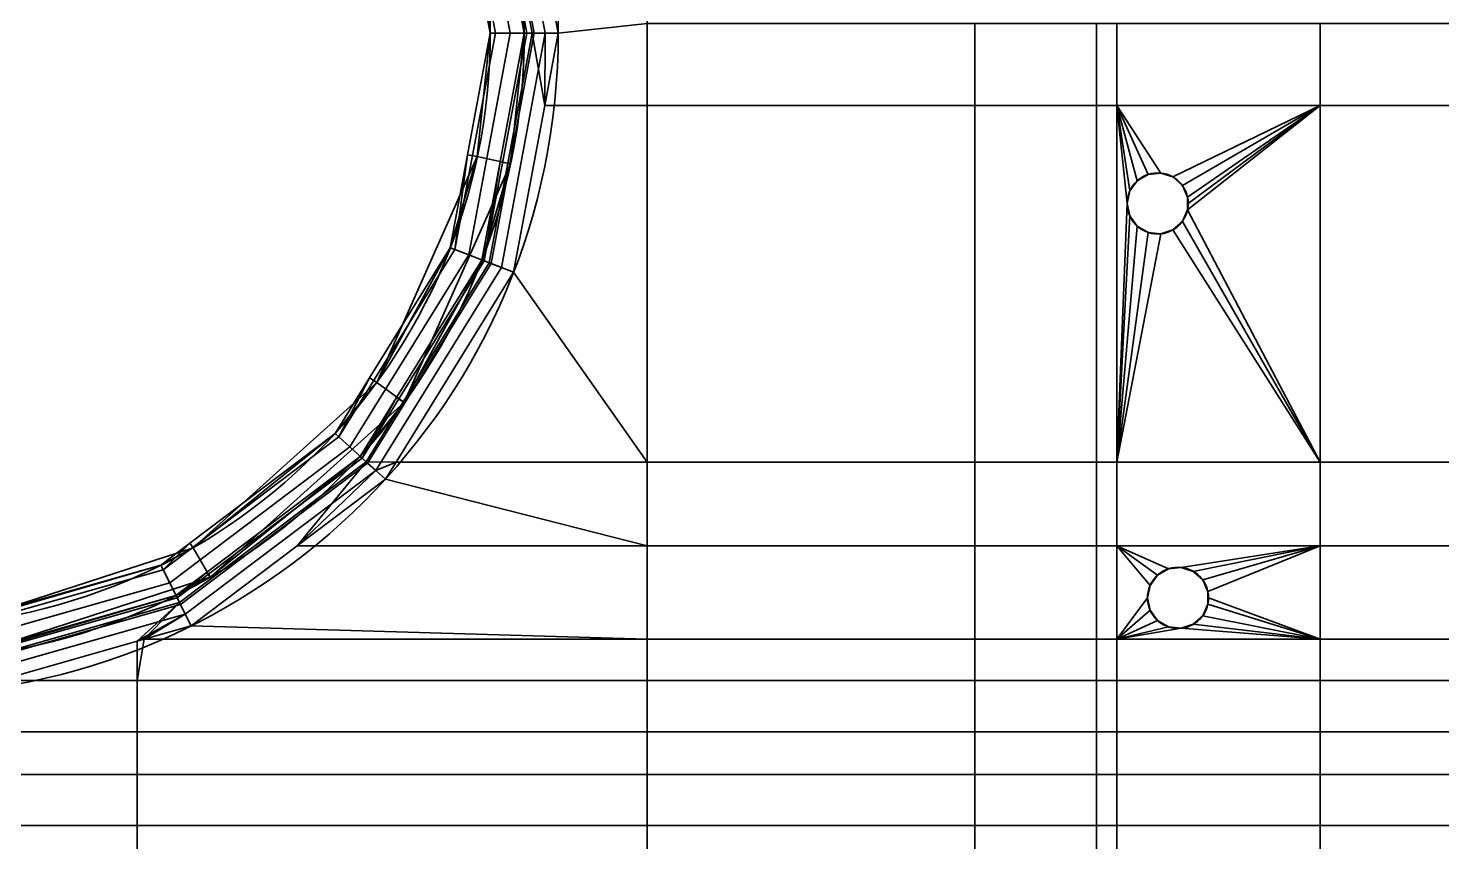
# Model space of a CAD drawing. Header units: millimetres. Extents: x 0 to 430, y 0 to 190.
# Drawn here: x 87.8 to 171, y 47.4 to 95.3 of the extents above; entities that cross this region are included whole.
import ezdxf

# ---------------------------------------------------------------- set-up
doc = ezdxf.new("R2010")
doc.units = ezdxf.units.MM
doc.layers.add('1', color=7, linetype='Continuous', true_color=0xffffff)

# ---------------------------------------------------------------- blocks, each defined once
blk = doc.blocks.new('UG_SURFACE_001')
at = {"layer": '1', "color": 252, "linetype": 'Continuous', "lineweight": 35}
for points in [[(114.939049, 108.535461, 1.804482), (117.469266, 94.999999, 1.804482), (116.171576, 94.999999, 2.671573), (113.728985, 108.066678, 2.671573)], [(114.643432, 108.420938, 4.734633), (117.152244, 94.999999, 4.734633), (117.585786, 94.999999, 4.085787), (115.047701, 108.577549, 4.085787)], [(115.583234, 102.579035, 5.5), (116.999999, 94.999999, 5.5), (117.152244, 94.999999, 4.734633), (114.643432, 108.420938, 4.734633)], [(117.418267, 103.461534, 1.5), (119.000003, 94.999999, 1.5), (117.469266, 94.999999, 1.804482), (114.939049, 108.535461, 1.804482)], [(115.047701, 108.577549, 4.085787), (117.585786, 94.999999, 4.085787), (118.234634, 94.999999, 3.652241), (115.652733, 108.811945, 3.652241)], [(115.652733, 108.811945, 3.652241), (118.234634, 94.999999, 3.652241), (119.000003, 94.999999, 3.5), (117.418267, 103.461534, 3.5)], [(113.728985, 108.066678, 2.671573), (116.171576, 94.999999, 2.671573), (115.304485, 94.999999, 3.969266), (112.920448, 107.753448, 3.969266)], [(112.920448, 107.753448, 3.969266), (115.304485, 94.999999, 3.969266), (115.000002, 94.999999, 5.5), (113.659814, 102.169357, 5.5)], [(119.000003, 94.999999, 3.5), (124.23677, 95.571034, 3.5), (124.23677, 103.461534, 3.5), (117.418267, 103.461534, 3.5)], [(117.418267, 103.461534, 1.5), (124.23677, 103.461534, 1.5), (124.23677, 95.571034, 1.5), (119.000003, 94.999999, 1.5)], [(114.235163, 102.276906, 11.5), (115.000002, 94.999999, 11.5), (116.999999, 94.999999, 11.5), (116.191462, 102.692731, 11.5)], [(116.999999, 94.999999, 5.5), (115.583234, 102.579035, 5.5), (116.191462, 102.692731, 11.5)], [(116.191462, 102.692731, 11.5), (116.999999, 94.999999, 11.5), (116.999999, 94.999999, 5.5)], [(114.235163, 102.276906, 11.5), (113.659814, 102.169357, 5.5), (115.000002, 94.999999, 5.5)], [(115.000002, 94.999999, 5.5), (115.000002, 94.999999, 11.5), (114.235163, 102.276906, 11.5)], [(116.171576, 94.999999, 2.671573), (113.728985, 81.93332, 2.671573), (112.920448, 82.246549, 3.969266), (115.304485, 94.999999, 3.969266)], [(113.659814, 87.83064, 5.5), (115.000002, 94.999999, 5.5), (115.304485, 94.999999, 3.969266), (112.920448, 82.246549, 3.969266)], [(115.000002, 94.999999, 5.5), (113.659814, 87.83064, 5.5), (114.235163, 87.723091, 11.5)], [(117.469266, 94.999999, 1.804482), (114.939049, 81.464536, 1.804482), (113.728985, 81.93332, 2.671573), (116.171576, 94.999999, 2.671573)], [(116.191462, 87.307267, 11.5), (116.999999, 94.999999, 11.5), (115.000002, 94.999999, 11.5), (114.235163, 87.723091, 11.5)], [(114.235163, 87.723091, 11.5), (115.000002, 94.999999, 11.5), (115.000002, 94.999999, 5.5)], [(114.643432, 81.579059, 4.734633), (117.152244, 94.999999, 4.734633), (116.999999, 94.999999, 5.5), (115.583234, 87.420963, 5.5)], [(117.152244, 94.999999, 4.734633), (114.643432, 81.579059, 4.734633), (115.047701, 81.422448, 4.085787), (117.585786, 94.999999, 4.085787)], [(118.204191, 90.742782, 1.5), (116.366416, 80.911577, 1.5), (114.939049, 81.464536, 1.804482), (117.469266, 94.999999, 1.804482)], [(117.585786, 94.999999, 4.085787), (115.047701, 81.422448, 4.085787), (115.652733, 81.18806, 3.652241), (118.234634, 94.999999, 3.652241)], [(116.191462, 87.307267, 11.5), (115.583234, 87.420963, 5.5), (116.999999, 94.999999, 5.5)], [(118.234634, 94.999999, 3.652241), (115.652733, 81.18806, 3.652241), (116.366416, 80.911577, 3.5), (118.204191, 90.742782, 3.5)], [(116.999999, 94.999999, 5.5), (116.999999, 94.999999, 11.5), (116.191462, 87.307267, 11.5)], [(117.469266, 94.999999, 1.804482), (119.000003, 94.999999, 1.5), (118.204191, 90.742782, 1.5)], [(119.000003, 94.999999, 3.5), (118.204191, 90.742782, 3.5), (124.23677, 90.742782, 3.5), (124.23677, 95.571034, 3.5)], [(119.000003, 94.999999, 1.5), (124.23677, 95.571034, 1.5), (124.23677, 90.742782, 1.5), (118.204191, 90.742782, 1.5)], [(118.204191, 90.742782, 3.5), (119.000003, 94.999999, 3.5), (118.234634, 94.999999, 3.652241)], [(143.535659, 95.571034, 3.5), (124.23677, 95.571034, 3.5), (124.23677, 90.742782, 3.5), (143.535659, 90.742782, 3.5)], [(143.535659, 90.742782, 1.5), (124.23677, 90.742782, 1.5), (124.23677, 95.571034, 1.5), (143.535659, 95.571034, 1.5)], [(150.690123, 95.571034, 3.5), (143.535659, 95.571034, 3.5), (143.535659, 90.742782, 3.5), (150.690123, 90.742782, 3.5)], [(150.690123, 90.742782, 1.5), (143.535659, 90.742782, 1.5), (143.535659, 95.571034, 1.5), (150.690123, 95.571034, 1.5)], [(151.889846, 95.571034, 3.5), (150.690123, 95.571034, 3.5), (150.690123, 90.742782, 3.5), (151.889846, 90.742782, 3.5)], [(151.889846, 90.742782, 1.5), (150.690123, 90.742782, 1.5), (150.690123, 95.571034, 1.5), (151.889846, 95.571034, 1.5)], [(163.865298, 95.571034, 3.5), (151.889846, 95.571034, 3.5), (151.889846, 90.742782, 3.5), (163.865298, 90.742782, 3.5)], [(163.865298, 90.742782, 1.5), (151.889846, 90.742782, 1.5), (151.889846, 95.571034, 1.5), (163.865298, 95.571034, 1.5)], [(173.519492, 95.571034, 3.5), (163.865298, 95.571034, 3.5), (163.865298, 90.742782, 3.5), (173.519492, 90.742782, 3.5)], [(173.519492, 90.742782, 1.5), (163.865298, 90.742782, 1.5), (163.865298, 95.571034, 1.5), (173.519492, 95.571034, 1.5)], [(124.23677, 69.739752, 3.5), (124.23677, 90.742782, 3.5), (118.204191, 90.742782, 3.5), (116.366416, 80.911577, 3.5)], [(116.366416, 80.911577, 1.5), (118.204191, 90.742782, 1.5), (124.23677, 90.742782, 1.5), (124.23677, 69.739752, 1.5)], [(143.535659, 90.742782, 3.5), (124.23677, 90.742782, 3.5), (124.23677, 69.739752, 3.5), (143.535659, 69.739752, 3.5)], [(143.535659, 69.739752, 1.5), (124.23677, 69.739752, 1.5), (124.23677, 90.742782, 1.5), (143.535659, 90.742782, 1.5)], [(150.690123, 90.742782, 3.5), (143.535659, 90.742782, 3.5), (143.535659, 69.739752, 3.5), (150.690123, 69.739752, 3.5)], [(150.690123, 69.739752, 1.5), (143.535659, 69.739752, 1.5), (143.535659, 90.742782, 1.5), (150.690123, 90.742782, 1.5)], [(151.889846, 90.742782, 3.5), (150.690123, 90.742782, 3.5), (150.690123, 69.739752, 3.5), (151.889846, 69.739752, 3.5)], [(151.889846, 69.739752, 1.5), (150.690123, 69.739752, 1.5), (150.690123, 90.742782, 1.5), (151.889846, 90.742782, 1.5)], [(151.889846, 90.742782, 3.5), (152.64532, 85.700877, 3.5), (153.085276, 86.306408, 3.5)], [(151.889846, 90.742782, 3.5), (152.489707, 84.968746, 3.5), (152.64532, 85.700877, 3.5)], [(151.889846, 90.742782, 3.5), (153.733477, 86.680651, 3.5), (154.477865, 86.758889, 3.5)], [(152.489707, 84.968746, 3.5), (151.889846, 90.742782, 3.5), (151.889846, 69.739752, 3.5)], [(154.477865, 86.758889, 3.5), (155.189708, 86.527593, 3.5), (163.865298, 90.742782, 3.5), (151.889846, 90.742782, 3.5)], [(153.085276, 86.306408, 3.5), (153.733477, 86.680651, 3.5), (151.889846, 90.742782, 3.5)], [(151.889846, 69.739752, 1.5), (151.889846, 90.742782, 1.5), (152.489707, 84.968746, 1.5)], [(151.889846, 90.742782, 1.5), (163.865298, 90.742782, 1.5), (155.189708, 86.527593, 1.5), (154.477865, 86.758889, 1.5)], [(151.889846, 90.742782, 1.5), (153.733477, 86.680651, 1.5), (153.085276, 86.306408, 1.5)], [(153.085276, 86.306408, 1.5), (152.64532, 85.700877, 1.5), (151.889846, 90.742782, 1.5)], [(154.477865, 86.758889, 1.5), (153.733477, 86.680651, 1.5), (151.889846, 90.742782, 1.5)], [(152.64532, 85.700877, 1.5), (152.489707, 84.968746, 1.5), (151.889846, 90.742782, 1.5)], [(163.865298, 90.742782, 3.5), (155.189708, 86.527593, 3.5), (155.745938, 86.026765, 3.5)], [(155.745938, 86.026765, 1.5), (155.189708, 86.527593, 1.5), (163.865298, 90.742782, 1.5)], [(163.865298, 69.739752, 3.5), (163.865298, 90.742782, 3.5), (156.050369, 84.59451, 3.5), (155.745938, 83.910733, 3.5)], [(155.745938, 86.026765, 3.5), (156.050369, 85.342988, 3.5), (163.865298, 90.742782, 3.5)], [(156.050369, 85.342988, 1.5), (155.745938, 86.026765, 1.5), (163.865298, 90.742782, 1.5)], [(163.865298, 90.742782, 3.5), (156.050369, 85.342988, 3.5), (156.050369, 84.59451, 3.5)], [(163.865298, 90.742782, 1.5), (163.865298, 69.739752, 1.5), (156.050369, 84.59451, 1.5), (156.089708, 84.968746, 1.5)], [(156.089708, 84.968746, 1.5), (156.050369, 85.342988, 1.5), (163.865298, 90.742782, 1.5)], [(173.519492, 90.742782, 3.5), (163.865298, 90.742782, 3.5), (163.865298, 69.739752, 3.5), (173.519492, 69.739752, 3.5)], [(173.519492, 69.739752, 1.5), (163.865298, 69.739752, 1.5), (163.865298, 90.742782, 1.5), (173.519492, 90.742782, 1.5)], [(114.235163, 87.723091, 11.5), (108.315594, 74.427515, 11.5), (109.93363, 73.251948, 11.5), (116.191462, 87.307267, 11.5)], [(108.315594, 74.427515, 11.5), (114.235163, 87.723091, 11.5), (112.636529, 82.356542, 5.5)], [(114.235163, 87.723091, 11.5), (113.659814, 87.83064, 5.5), (112.636529, 82.356542, 5.5)], [(112.920448, 82.246549, 3.969266), (112.636529, 82.356542, 5.5), (113.659814, 87.83064, 5.5)], [(114.501469, 81.63406, 5.5), (115.583234, 87.420963, 5.5), (116.191462, 87.307267, 11.5)], [(115.583234, 87.420963, 5.5), (114.501469, 81.63406, 5.5), (114.643432, 81.579059, 4.734633)], [(114.501469, 81.63406, 5.5), (116.191462, 87.307267, 11.5), (109.93363, 73.251948, 11.5)], [(153.733477, 86.680651, 1.5), (153.733477, 86.680651, 3.5), (153.085276, 86.306408, 3.5), (153.085276, 86.306408, 1.5)], [(154.477865, 86.758889, 1.5), (154.477865, 86.758889, 3.5), (153.733477, 86.680651, 3.5), (153.733477, 86.680651, 1.5)], [(155.189708, 86.527593, 1.5), (155.189708, 86.527593, 3.5), (154.477865, 86.758889, 3.5), (154.477865, 86.758889, 1.5)], [(153.085276, 86.306408, 1.5), (153.085276, 86.306408, 3.5), (152.64532, 85.700877, 3.5), (152.64532, 85.700877, 1.5)], [(155.745938, 86.026765, 1.5), (155.745938, 86.026765, 3.5), (155.189708, 86.527593, 3.5), (155.189708, 86.527593, 1.5)], [(156.050369, 85.342988, 1.5), (156.050369, 85.342988, 3.5), (155.745938, 86.026765, 3.5), (155.745938, 86.026765, 1.5)], [(151.889846, 69.739752, 3.5), (152.64532, 84.236622, 3.5), (152.489707, 84.968746, 3.5)], [(152.489707, 84.968746, 1.5), (152.64532, 84.236622, 1.5), (151.889846, 69.739752, 1.5)], [(152.64532, 85.700877, 1.5), (152.64532, 85.700877, 3.5), (152.489707, 84.968746, 3.5), (152.489707, 84.968746, 1.5)], [(152.489707, 84.968746, 1.5), (152.489707, 84.968746, 3.5), (152.64532, 84.236622, 3.5), (152.64532, 84.236622, 1.5)], [(156.050369, 85.342988, 3.5), (156.050369, 85.342988, 1.5), (156.089708, 84.968746, 1.5)], [(156.089708, 84.968746, 1.5), (156.050369, 84.59451, 3.5), (156.050369, 85.342988, 3.5)], [(156.089708, 84.968746, 1.5), (156.050369, 84.59451, 1.5), (156.050369, 84.59451, 3.5)], [(151.889846, 69.739752, 3.5), (153.085276, 83.631091, 3.5), (152.64532, 84.236622, 3.5)], [(152.64532, 84.236622, 1.5), (153.085276, 83.631091, 1.5), (151.889846, 69.739752, 1.5)], [(152.64532, 84.236622, 1.5), (152.64532, 84.236622, 3.5), (153.085276, 83.631091, 3.5), (153.085276, 83.631091, 1.5)], [(163.865298, 69.739752, 1.5), (155.745938, 83.910733, 1.5), (156.050369, 84.59451, 1.5)], [(155.745938, 83.910733, 1.5), (155.745938, 83.910733, 3.5), (156.050369, 84.59451, 3.5), (156.050369, 84.59451, 1.5)], [(151.889846, 69.739752, 3.5), (153.733477, 83.256848, 3.5), (153.085276, 83.631091, 3.5)], [(153.085276, 83.631091, 1.5), (153.733477, 83.256848, 1.5), (151.889846, 69.739752, 1.5)], [(151.889846, 69.739752, 3.5), (163.865298, 69.739752, 3.5), (155.189708, 83.409905, 3.5), (154.477865, 83.17861, 3.5)], [(154.477865, 83.17861, 1.5), (155.189708, 83.409905, 1.5), (163.865298, 69.739752, 1.5), (151.889846, 69.739752, 1.5)], [(154.477865, 83.17861, 3.5), (153.733477, 83.256848, 3.5), (151.889846, 69.739752, 3.5)], [(151.889846, 69.739752, 1.5), (153.733477, 83.256848, 1.5), (154.477865, 83.17861, 1.5)], [(153.085276, 83.631091, 1.5), (153.085276, 83.631091, 3.5), (153.733477, 83.256848, 3.5), (153.733477, 83.256848, 1.5)], [(153.733477, 83.256848, 1.5), (153.733477, 83.256848, 3.5), (154.477865, 83.17861, 3.5), (154.477865, 83.17861, 1.5)], [(154.477865, 83.17861, 1.5), (154.477865, 83.17861, 3.5), (155.189708, 83.409905, 3.5), (155.189708, 83.409905, 1.5)], [(155.745938, 83.910733, 3.5), (155.189708, 83.409905, 3.5), (163.865298, 69.739752, 3.5)], [(163.865298, 69.739752, 1.5), (155.189708, 83.409905, 1.5), (155.745938, 83.910733, 1.5)], [(155.189708, 83.409905, 1.5), (155.189708, 83.409905, 3.5), (155.745938, 83.910733, 3.5), (155.745938, 83.910733, 1.5)], [(107.890181, 74.690923, 5.5), (112.636529, 82.356542, 5.5), (112.920448, 82.246549, 3.969266), (106.09033, 71.215525, 3.969266)], [(113.728985, 81.93332, 2.671573), (106.731117, 70.63137, 2.671573), (106.09033, 71.215525, 3.969266), (112.920448, 82.246549, 3.969266)], [(114.939049, 81.464536, 1.804482), (107.690118, 69.757119, 1.804482), (106.731117, 70.63137, 2.671573), (113.728985, 81.93332, 2.671573)], [(107.455835, 69.970697, 4.734633), (114.643432, 81.579059, 4.734633), (114.501469, 81.63406, 5.5), (109.483905, 73.530406, 5.5)], [(114.643432, 81.579059, 4.734633), (107.455835, 69.970697, 4.734633), (107.776232, 69.67862, 4.085787), (115.047701, 81.422448, 4.085787)], [(112.636529, 82.356542, 5.5), (107.890181, 74.690923, 5.5), (108.315594, 74.427515, 11.5)], [(109.93363, 73.251948, 11.5), (109.483905, 73.530406, 5.5), (114.501469, 81.63406, 5.5)], [(107.690118, 69.757119, 1.804482), (114.939049, 81.464536, 1.804482), (116.366416, 80.911577, 1.5), (109.449118, 69.739752, 1.5)], [(115.047701, 81.422448, 4.085787), (107.776232, 69.67862, 4.085787), (108.255737, 69.241494, 3.652241), (115.652733, 81.18806, 3.652241)], [(109.449118, 69.739752, 3.5), (116.366416, 80.911577, 3.5), (115.652733, 81.18806, 3.652241), (108.255737, 69.241494, 3.652241)], [(116.366416, 80.911577, 3.5), (109.449118, 69.739752, 3.5), (124.23677, 69.739752, 3.5)], [(124.23677, 69.739752, 1.5), (109.449118, 69.739752, 1.5), (116.366416, 80.911577, 1.5)], [(108.315594, 74.427515, 11.5), (97.499996, 64.689107, 11.5), (98.499998, 62.957063, 11.5), (109.93363, 73.251948, 11.5)], [(97.499996, 64.689107, 11.5), (108.315594, 74.427515, 11.5), (105.865315, 71.420655, 5.5)], [(108.315594, 74.427515, 11.5), (107.890181, 74.690923, 5.5), (105.865315, 71.420655, 5.5)], [(106.09033, 71.215525, 3.969266), (105.865315, 71.420655, 5.5), (107.890181, 74.690923, 5.5)], [(107.343331, 70.073262, 5.5), (109.93363, 73.251948, 11.5), (98.499998, 62.957063, 11.5)], [(107.343331, 70.073262, 5.5), (109.483905, 73.530406, 5.5), (109.93363, 73.251948, 11.5)], [(109.483905, 73.530406, 5.5), (107.343331, 70.073262, 5.5), (107.455835, 69.970697, 4.734633)], [(97.300731, 64.952984, 5.5), (105.865315, 71.420655, 5.5), (106.09033, 71.215525, 3.969266), (95.736563, 63.396722, 3.969266)], [(106.731117, 70.63137, 2.671573), (96.123055, 62.620535, 2.671573), (95.736563, 63.396722, 3.969266), (106.09033, 71.215525, 3.969266)], [(105.865315, 71.420655, 5.5), (97.300731, 64.952984, 5.5), (97.499996, 64.689107, 11.5)], [(107.690118, 69.757119, 1.804482), (96.701488, 61.458889, 1.804482), (96.123055, 62.620535, 2.671573), (106.731117, 70.63137, 2.671573)], [(96.56018, 61.742678, 4.734633), (107.455835, 69.970697, 4.734633), (107.343331, 70.073262, 5.5), (98.289348, 63.236013, 5.5)], [(107.455835, 69.970697, 4.734633), (96.56018, 61.742678, 4.734633), (96.753426, 61.354585, 4.085787), (107.776232, 69.67862, 4.085787)], [(98.499998, 62.957063, 11.5), (98.289348, 63.236013, 5.5), (107.343331, 70.073262, 5.5)], [(103.625335, 64.802021, 1.5), (97.383797, 60.088631, 1.5), (96.701488, 61.458889, 1.804482), (107.690118, 69.757119, 1.804482)], [(107.776232, 69.67862, 4.085787), (96.753426, 61.354585, 4.085787), (97.042643, 60.77376, 3.652241), (108.255737, 69.241494, 3.652241)], [(108.255737, 69.241494, 3.652241), (97.042643, 60.77376, 3.652241), (97.383797, 60.088631, 3.5), (103.625335, 64.802021, 3.5)], [(107.690118, 69.757119, 1.804482), (108.821347, 68.725869, 1.5), (103.625335, 64.802021, 1.5)], [(103.625335, 64.802021, 3.5), (108.821347, 68.725869, 3.5), (108.255737, 69.241494, 3.652241)], [(109.449118, 69.739752, 1.5), (108.821347, 68.725869, 1.5), (107.690118, 69.757119, 1.804482)], [(108.255737, 69.241494, 3.652241), (108.821347, 68.725869, 3.5), (109.449118, 69.739752, 3.5)], [(124.23677, 64.802021, 3.5), (124.23677, 69.739752, 3.5), (109.449118, 69.739752, 3.5), (108.821347, 68.725869, 3.5)], [(108.821347, 68.725869, 1.5), (109.449118, 69.739752, 1.5), (124.23677, 69.739752, 1.5), (124.23677, 64.802021, 1.5)], [(143.535659, 69.739752, 3.5), (124.23677, 69.739752, 3.5), (124.23677, 64.802021, 3.5), (143.535659, 64.802021, 3.5)], [(143.535659, 64.802021, 1.5), (124.23677, 64.802021, 1.5), (124.23677, 69.739752, 1.5), (143.535659, 69.739752, 1.5)], [(150.690123, 69.739752, 3.5), (143.535659, 69.739752, 3.5), (143.535659, 64.802021, 3.5), (150.690123, 64.802021, 3.5)], [(150.690123, 64.802021, 1.5), (143.535659, 64.802021, 1.5), (143.535659, 69.739752, 1.5), (150.690123, 69.739752, 1.5)], [(151.889846, 69.739752, 3.5), (150.690123, 69.739752, 3.5), (150.690123, 64.802021, 3.5), (151.889846, 64.802021, 3.5)], [(151.889846, 64.802021, 1.5), (150.690123, 64.802021, 1.5), (150.690123, 69.739752, 1.5), (151.889846, 69.739752, 1.5)], [(163.865298, 69.739752, 3.5), (151.889846, 69.739752, 3.5), (151.889846, 64.802021, 3.5), (163.865298, 64.802021, 3.5)], [(163.865298, 64.802021, 1.5), (151.889846, 64.802021, 1.5), (151.889846, 69.739752, 1.5), (163.865298, 69.739752, 1.5)], [(173.519492, 69.739752, 3.5), (163.865298, 69.739752, 3.5), (163.865298, 64.802021, 3.5), (173.519492, 64.802021, 3.5)], [(173.519492, 64.802021, 1.5), (163.865298, 64.802021, 1.5), (163.865298, 69.739752, 1.5), (173.519492, 69.739752, 1.5)], [(108.821347, 68.725869, 3.5), (103.625335, 64.802021, 3.5), (124.23677, 64.802021, 3.5)], [(124.23677, 64.802021, 1.5), (103.625335, 64.802021, 1.5), (108.821347, 68.725869, 1.5)], [(97.499996, 64.689107, 11.5), (97.300731, 64.952984, 5.5), (95.600843, 63.669287, 5.5)], [(95.736563, 63.396722, 3.969266), (95.600843, 63.669287, 5.5), (97.300731, 64.952984, 5.5)], [(83.86755, 58.202691, 11.5), (98.499998, 62.957063, 11.5), (97.499996, 64.689107, 11.5), (83.658494, 60.191732, 11.5)], [(83.658494, 60.191732, 11.5), (97.499996, 64.689107, 11.5), (95.600843, 63.669287, 5.5)], [(124.23677, 59.30049, 3.5), (124.23677, 64.802021, 3.5), (103.625335, 64.802021, 3.5), (97.383797, 60.088631, 3.5)], [(97.383797, 60.088631, 1.5), (103.625335, 64.802021, 1.5), (124.23677, 64.802021, 1.5), (124.23677, 59.30049, 1.5)], [(143.535659, 64.802021, 3.5), (124.23677, 64.802021, 3.5), (124.23677, 59.30049, 3.5), (143.535659, 59.30049, 3.5)], [(143.535659, 59.30049, 1.5), (124.23677, 59.30049, 1.5), (124.23677, 64.802021, 1.5), (143.535659, 64.802021, 1.5)], [(150.690123, 64.802021, 3.5), (143.535659, 64.802021, 3.5), (143.535659, 59.30049, 3.5), (150.690123, 59.30049, 3.5)], [(150.690123, 59.30049, 1.5), (143.535659, 59.30049, 1.5), (143.535659, 64.802021, 1.5), (150.690123, 64.802021, 1.5)], [(151.889846, 64.802021, 3.5), (150.690123, 64.802021, 3.5), (150.690123, 59.30049, 3.5), (151.889846, 59.30049, 3.5)], [(151.889846, 59.30049, 1.5), (150.690123, 59.30049, 1.5), (150.690123, 64.802021, 1.5), (151.889846, 64.802021, 1.5)], [(151.889846, 64.802021, 3.5), (151.889846, 59.30049, 3.5), (153.689429, 61.739691, 3.5), (153.845042, 62.471818, 3.5)], [(163.865298, 64.802021, 3.5), (151.889846, 64.802021, 3.5), (154.933199, 63.451596, 3.5), (155.677587, 63.529834, 3.5)], [(153.845042, 62.471818, 3.5), (154.284999, 63.077353, 3.5), (151.889846, 64.802021, 3.5)], [(154.284999, 63.077353, 3.5), (154.933199, 63.451596, 3.5), (151.889846, 64.802021, 3.5)], [(151.889846, 64.802021, 1.5), (154.284999, 63.077353, 1.5), (153.845042, 62.471818, 1.5)], [(151.889846, 64.802021, 1.5), (154.933199, 63.451596, 1.5), (154.284999, 63.077353, 1.5)], [(155.677587, 63.529834, 1.5), (154.933199, 63.451596, 1.5), (151.889846, 64.802021, 1.5), (163.865298, 64.802021, 1.5)], [(153.845042, 62.471818, 1.5), (153.689429, 61.739691, 1.5), (151.889846, 59.30049, 1.5), (151.889846, 64.802021, 1.5)], [(155.677587, 63.529834, 3.5), (156.38943, 63.298538, 3.5), (163.865298, 64.802021, 3.5)], [(163.865298, 64.802021, 1.5), (156.38943, 63.298538, 1.5), (155.677587, 63.529834, 1.5)], [(163.865298, 64.802021, 3.5), (156.38943, 63.298538, 3.5), (156.945661, 62.797703, 3.5)], [(156.945661, 62.797703, 1.5), (156.38943, 63.298538, 1.5), (163.865298, 64.802021, 1.5)], [(156.945661, 62.797703, 3.5), (157.250091, 62.113933, 3.5), (163.865298, 64.802021, 3.5)], [(157.250091, 62.113933, 1.5), (156.945661, 62.797703, 1.5), (163.865298, 64.802021, 1.5)], [(163.865298, 59.30049, 3.5), (163.865298, 64.802021, 3.5), (157.250091, 62.113933, 3.5), (157.250091, 61.365452, 3.5)], [(157.28943, 61.739691, 1.5), (157.250091, 62.113933, 1.5), (163.865298, 64.802021, 1.5), (163.865298, 59.30049, 1.5)], [(173.519492, 64.802021, 3.5), (163.865298, 64.802021, 3.5), (163.865298, 59.30049, 3.5), (173.519492, 59.30049, 3.5)], [(173.519492, 59.30049, 1.5), (163.865298, 59.30049, 1.5), (163.865298, 64.802021, 1.5), (173.519492, 64.802021, 1.5)], [(83.637528, 60.265429, 5.5), (95.600843, 63.669287, 5.5), (95.736563, 63.396722, 3.969266), (83.257489, 59.846122, 3.969266)], [(96.123055, 62.620535, 2.671573), (83.337493, 58.98273, 2.671573), (83.257489, 59.846122, 3.969266), (95.736563, 63.396722, 3.969266)], [(95.600843, 63.669287, 5.5), (83.637528, 60.265429, 5.5), (83.658494, 60.191732, 11.5)], [(154.933199, 63.451596, 1.5), (154.933199, 63.451596, 3.5), (154.284999, 63.077353, 3.5), (154.284999, 63.077353, 1.5)], [(155.677587, 63.529834, 1.5), (155.677587, 63.529834, 3.5), (154.933199, 63.451596, 3.5), (154.933199, 63.451596, 1.5)], [(156.38943, 63.298538, 1.5), (156.38943, 63.298538, 3.5), (155.677587, 63.529834, 3.5), (155.677587, 63.529834, 1.5)], [(156.945661, 62.797703, 1.5), (156.945661, 62.797703, 3.5), (156.38943, 63.298538, 3.5), (156.38943, 63.298538, 1.5)], [(96.701488, 61.458889, 1.804482), (83.457224, 57.690572, 1.804482), (83.337493, 58.98273, 2.671573), (96.123055, 62.620535, 2.671573)], [(96.49232, 61.878957, 5.5), (98.499998, 62.957063, 11.5), (83.86755, 58.202691, 11.5)], [(96.49232, 61.878957, 5.5), (98.289348, 63.236013, 5.5), (98.499998, 62.957063, 11.5)], [(98.289348, 63.236013, 5.5), (96.49232, 61.878957, 5.5), (96.56018, 61.742678, 4.734633)], [(153.845042, 62.471818, 1.5), (153.845042, 62.471818, 3.5), (153.689429, 61.739691, 3.5), (153.689429, 61.739691, 1.5)], [(154.284999, 63.077353, 1.5), (154.284999, 63.077353, 3.5), (153.845042, 62.471818, 3.5), (153.845042, 62.471818, 1.5)], [(157.250091, 62.113933, 1.5), (157.250091, 62.113933, 3.5), (156.945661, 62.797703, 3.5), (156.945661, 62.797703, 1.5)], [(83.427973, 58.006246, 4.734633), (96.56018, 61.742678, 4.734633), (96.49232, 61.878957, 5.5), (83.845384, 58.280595, 5.5)], [(96.56018, 61.742678, 4.734633), (83.427973, 58.006246, 4.734633), (83.467975, 57.574548, 4.085787), (96.753426, 61.354585, 4.085787)], [(83.86755, 58.202691, 11.5), (83.845384, 58.280595, 5.5), (96.49232, 61.878957, 5.5)], [(153.845042, 61.007567, 3.5), (153.689429, 61.739691, 3.5), (151.889846, 59.30049, 3.5)], [(151.889846, 59.30049, 1.5), (153.689429, 61.739691, 1.5), (153.845042, 61.007567, 1.5)], [(153.689429, 61.739691, 1.5), (153.689429, 61.739691, 3.5), (153.845042, 61.007567, 3.5), (153.845042, 61.007567, 1.5)], [(157.250091, 61.365452, 3.5), (157.250091, 62.113933, 3.5), (157.28943, 61.739691, 1.5)], [(157.250091, 62.113933, 3.5), (157.250091, 62.113933, 1.5), (157.28943, 61.739691, 1.5)], [(163.865298, 59.30049, 1.5), (157.250091, 61.365452, 1.5), (157.28943, 61.739691, 1.5)], [(157.28943, 61.739691, 1.5), (157.250091, 61.365452, 1.5), (157.250091, 61.365452, 3.5)], [(94.200917, 59.183024, 1.5), (86.086556, 56.87429, 1.5), (83.457224, 57.690572, 1.804482), (96.701488, 61.458889, 1.804482)], [(96.753426, 61.354585, 4.085787), (83.467975, 57.574548, 4.085787), (83.527848, 56.928471, 3.652241), (97.042643, 60.77376, 3.652241)], [(86.086556, 56.87429, 3.5), (94.200917, 59.183024, 3.5), (97.042643, 60.77376, 3.652241), (83.527848, 56.928471, 3.652241)], [(94.613761, 59.30049, 1.5), (94.200917, 59.183024, 1.5), (96.701488, 61.458889, 1.804482)], [(97.042643, 60.77376, 3.652241), (94.200917, 59.183024, 3.5), (94.613761, 59.30049, 3.5)], [(96.701488, 61.458889, 1.804482), (97.383797, 60.088631, 1.5), (94.613761, 59.30049, 1.5)], [(94.613761, 59.30049, 3.5), (97.383797, 60.088631, 3.5), (97.042643, 60.77376, 3.652241)], [(151.889846, 59.30049, 3.5), (154.284999, 60.402032, 3.5), (153.845042, 61.007567, 3.5)], [(153.845042, 61.007567, 1.5), (154.284999, 60.402032, 1.5), (151.889846, 59.30049, 1.5)], [(153.845042, 61.007567, 1.5), (153.845042, 61.007567, 3.5), (154.284999, 60.402032, 3.5), (154.284999, 60.402032, 1.5)], [(163.865298, 59.30049, 3.5), (157.250091, 61.365452, 3.5), (156.945661, 60.681678, 3.5)], [(163.865298, 59.30049, 1.5), (156.945661, 60.681678, 1.5), (157.250091, 61.365452, 1.5)], [(156.945661, 60.681678, 1.5), (156.945661, 60.681678, 3.5), (157.250091, 61.365452, 3.5), (157.250091, 61.365452, 1.5)], [(97.383797, 60.088631, 3.5), (94.613761, 59.30049, 3.5), (124.23677, 59.30049, 3.5)], [(124.23677, 59.30049, 1.5), (94.613761, 59.30049, 1.5), (97.383797, 60.088631, 1.5)], [(154.933199, 60.027789, 3.5), (154.284999, 60.402032, 3.5), (151.889846, 59.30049, 3.5)], [(151.889846, 59.30049, 1.5), (154.284999, 60.402032, 1.5), (154.933199, 60.027789, 1.5)], [(155.677587, 59.949555, 3.5), (154.933199, 60.027789, 3.5), (151.889846, 59.30049, 3.5)], [(151.889846, 59.30049, 1.5), (154.933199, 60.027789, 1.5), (155.677587, 59.949555, 1.5)], [(151.889846, 59.30049, 3.5), (163.865298, 59.30049, 3.5), (155.677587, 59.949555, 3.5)], [(155.677587, 59.949555, 1.5), (163.865298, 59.30049, 1.5), (151.889846, 59.30049, 1.5)], [(154.284999, 60.402032, 1.5), (154.284999, 60.402032, 3.5), (154.933199, 60.027789, 3.5), (154.933199, 60.027789, 1.5)], [(154.933199, 60.027789, 1.5), (154.933199, 60.027789, 3.5), (155.677587, 59.949555, 3.5), (155.677587, 59.949555, 1.5)], [(156.38943, 60.180847, 3.5), (155.677587, 59.949555, 3.5), (163.865298, 59.30049, 3.5)], [(163.865298, 59.30049, 1.5), (155.677587, 59.949555, 1.5), (156.38943, 60.180847, 1.5)], [(155.677587, 59.949555, 1.5), (155.677587, 59.949555, 3.5), (156.38943, 60.180847, 3.5), (156.38943, 60.180847, 1.5)], [(156.945661, 60.681678, 3.5), (156.38943, 60.180847, 3.5), (163.865298, 59.30049, 3.5)], [(163.865298, 59.30049, 1.5), (156.38943, 60.180847, 1.5), (156.945661, 60.681678, 1.5)], [(156.38943, 60.180847, 1.5), (156.38943, 60.180847, 3.5), (156.945661, 60.681678, 3.5), (156.945661, 60.681678, 1.5)], [(86.086556, 56.87429, 3.5), (94.200917, 56.87429, 3.5), (94.200917, 59.183024, 3.5)], [(94.200917, 59.183024, 1.5), (94.200917, 56.87429, 1.5), (86.086556, 56.87429, 1.5)], [(94.200917, 56.87429, 3.5), (124.23677, 56.87429, 3.5), (124.23677, 59.30049, 3.5), (94.613761, 59.30049, 3.5)], [(94.613761, 59.30049, 3.5), (94.200917, 59.183024, 3.5), (94.200917, 56.87429, 3.5)], [(94.200917, 56.87429, 1.5), (94.200917, 59.183024, 1.5), (94.613761, 59.30049, 1.5)], [(94.613761, 59.30049, 1.5), (124.23677, 59.30049, 1.5), (124.23677, 56.87429, 1.5), (94.200917, 56.87429, 1.5)], [(143.535659, 59.30049, 3.5), (124.23677, 59.30049, 3.5), (124.23677, 56.87429, 3.5), (143.535659, 56.87429, 3.5)], [(143.535659, 56.87429, 1.5), (124.23677, 56.87429, 1.5), (124.23677, 59.30049, 1.5), (143.535659, 59.30049, 1.5)], [(150.690123, 59.30049, 3.5), (143.535659, 59.30049, 3.5), (143.535659, 56.87429, 3.5), (150.690123, 56.87429, 3.5)], [(150.690123, 56.87429, 1.5), (143.535659, 56.87429, 1.5), (143.535659, 59.30049, 1.5), (150.690123, 59.30049, 1.5)], [(151.889846, 59.30049, 3.5), (150.690123, 59.30049, 3.5), (150.690123, 56.87429, 3.5), (151.889846, 56.87429, 3.5)], [(151.889846, 56.87429, 1.5), (150.690123, 56.87429, 1.5), (150.690123, 59.30049, 1.5), (151.889846, 59.30049, 1.5)], [(163.865298, 59.30049, 3.5), (151.889846, 59.30049, 3.5), (151.889846, 56.87429, 3.5), (163.865298, 56.87429, 3.5)], [(163.865298, 56.87429, 1.5), (151.889846, 56.87429, 1.5), (151.889846, 59.30049, 1.5), (163.865298, 59.30049, 1.5)], [(173.519492, 59.30049, 3.5), (163.865298, 59.30049, 3.5), (163.865298, 56.87429, 3.5), (173.519492, 56.87429, 3.5)], [(173.519492, 56.87429, 1.5), (163.865298, 56.87429, 1.5), (163.865298, 59.30049, 1.5), (173.519492, 59.30049, 1.5)], [(84.296733, 53.849254, 3.5), (94.200917, 53.849254, 3.5), (94.200917, 56.87429, 3.5), (86.086556, 56.87429, 3.5)], [(86.086556, 56.87429, 1.5), (94.200917, 56.87429, 1.5), (94.200917, 53.849254, 1.5), (84.296733, 53.849254, 1.5)], [(124.23677, 56.87429, 3.5), (94.200917, 56.87429, 3.5), (94.200917, 53.849254, 3.5), (124.23677, 53.849254, 3.5)], [(124.23677, 53.849254, 1.5), (94.200917, 53.849254, 1.5), (94.200917, 56.87429, 1.5), (124.23677, 56.87429, 1.5)], [(143.535659, 56.87429, 3.5), (124.23677, 56.87429, 3.5), (124.23677, 53.849254, 3.5), (143.535659, 53.849254, 3.5)], [(143.535659, 53.849254, 1.5), (124.23677, 53.849254, 1.5), (124.23677, 56.87429, 1.5), (143.535659, 56.87429, 1.5)], [(150.690123, 56.87429, 3.5), (143.535659, 56.87429, 3.5), (143.535659, 53.849254, 3.5), (150.690123, 53.849254, 3.5)], [(150.690123, 53.849254, 1.5), (143.535659, 53.849254, 1.5), (143.535659, 56.87429, 1.5), (150.690123, 56.87429, 1.5)], [(151.889846, 56.87429, 3.5), (150.690123, 56.87429, 3.5), (150.690123, 53.849254, 3.5), (151.889846, 53.849254, 3.5)], [(151.889846, 53.849254, 1.5), (150.690123, 53.849254, 1.5), (150.690123, 56.87429, 1.5), (151.889846, 56.87429, 1.5)], [(163.865298, 56.87429, 3.5), (151.889846, 56.87429, 3.5), (151.889846, 53.849254, 3.5), (163.865298, 53.849254, 3.5)], [(163.865298, 53.849254, 1.5), (151.889846, 53.849254, 1.5), (151.889846, 56.87429, 1.5), (163.865298, 56.87429, 1.5)], [(173.519492, 56.87429, 3.5), (163.865298, 56.87429, 3.5), (163.865298, 53.849254, 3.5), (173.519492, 53.849254, 3.5)], [(173.519492, 53.849254, 1.5), (163.865298, 53.849254, 1.5), (163.865298, 56.87429, 1.5), (173.519492, 56.87429, 1.5)], [(94.200917, 53.849254, 3.5), (84.296733, 53.849254, 3.5), (84.296733, 51.337224, 3.5), (94.200917, 51.337224, 3.5)], [(94.200917, 51.337224, 1.5), (84.296733, 51.337224, 1.5), (84.296733, 53.849254, 1.5), (94.200917, 53.849254, 1.5)], [(124.23677, 53.849254, 3.5), (94.200917, 53.849254, 3.5), (94.200917, 51.337224, 3.5), (124.23677, 51.337224, 3.5)], [(124.23677, 51.337224, 1.5), (94.200917, 51.337224, 1.5), (94.200917, 53.849254, 1.5), (124.23677, 53.849254, 1.5)], [(143.535659, 53.849254, 3.5), (124.23677, 53.849254, 3.5), (124.23677, 51.337224, 3.5), (143.535659, 51.337224, 3.5)], [(143.535659, 51.337224, 1.5), (124.23677, 51.337224, 1.5), (124.23677, 53.849254, 1.5), (143.535659, 53.849254, 1.5)], [(150.690123, 53.849254, 3.5), (143.535659, 53.849254, 3.5), (143.535659, 51.337224, 3.5), (150.690123, 51.337224, 3.5)], [(150.690123, 51.337224, 1.5), (143.535659, 51.337224, 1.5), (143.535659, 53.849254, 1.5), (150.690123, 53.849254, 1.5)], [(151.889846, 53.849254, 3.5), (150.690123, 53.849254, 3.5), (150.690123, 51.337224, 3.5), (151.889846, 51.337224, 3.5)], [(151.889846, 51.337224, 1.5), (150.690123, 51.337224, 1.5), (150.690123, 53.849254, 1.5), (151.889846, 53.849254, 1.5)], [(163.865298, 53.849254, 3.5), (151.889846, 53.849254, 3.5), (151.889846, 51.337224, 3.5), (163.865298, 51.337224, 3.5)], [(163.865298, 51.337224, 1.5), (151.889846, 51.337224, 1.5), (151.889846, 53.849254, 1.5), (163.865298, 53.849254, 1.5)], [(173.519492, 53.849254, 3.5), (163.865298, 53.849254, 3.5), (163.865298, 51.337224, 3.5), (173.519492, 51.337224, 3.5)], [(173.519492, 51.337224, 1.5), (163.865298, 51.337224, 1.5), (163.865298, 53.849254, 1.5), (173.519492, 53.849254, 1.5)], [(94.200917, 51.337224, 3.5), (84.296733, 51.337224, 3.5), (84.296733, 48.325192, 3.5), (94.200917, 48.325192, 3.5)], [(94.200917, 48.325192, 1.5), (84.296733, 48.325192, 1.5), (84.296733, 51.337224, 1.5), (94.200917, 51.337224, 1.5)], [(124.23677, 51.337224, 3.5), (94.200917, 51.337224, 3.5), (94.200917, 48.325192, 3.5), (124.23677, 48.325192, 3.5)], [(124.23677, 48.325192, 1.5), (94.200917, 48.325192, 1.5), (94.200917, 51.337224, 1.5), (124.23677, 51.337224, 1.5)], [(143.535659, 51.337224, 3.5), (124.23677, 51.337224, 3.5), (124.23677, 48.325192, 3.5), (143.535659, 48.325192, 3.5)], [(143.535659, 48.325192, 1.5), (124.23677, 48.325192, 1.5), (124.23677, 51.337224, 1.5), (143.535659, 51.337224, 1.5)], [(150.690123, 51.337224, 3.5), (143.535659, 51.337224, 3.5), (143.535659, 48.325192, 3.5), (150.690123, 48.325192, 3.5)], [(150.690123, 48.325192, 1.5), (143.535659, 48.325192, 1.5), (143.535659, 51.337224, 1.5), (150.690123, 51.337224, 1.5)], [(151.889846, 51.337224, 3.5), (150.690123, 51.337224, 3.5), (150.690123, 48.325192, 3.5), (151.889846, 48.325192, 3.5)], [(151.889846, 48.325192, 1.5), (150.690123, 48.325192, 1.5), (150.690123, 51.337224, 1.5), (151.889846, 51.337224, 1.5)], [(163.865298, 51.337224, 3.5), (151.889846, 51.337224, 3.5), (151.889846, 48.325192, 3.5), (163.865298, 48.325192, 3.5)], [(163.865298, 48.325192, 1.5), (151.889846, 48.325192, 1.5), (151.889846, 51.337224, 1.5), (163.865298, 51.337224, 1.5)], [(173.519492, 51.337224, 3.5), (163.865298, 51.337224, 3.5), (163.865298, 48.325192, 3.5), (173.519492, 48.325192, 3.5)], [(173.519492, 48.325192, 1.5), (163.865298, 48.325192, 1.5), (163.865298, 51.337224, 1.5), (173.519492, 51.337224, 1.5)], [(94.200917, 48.325192, 3.5), (84.296733, 48.325192, 3.5), (84.296733, 45.313161, 3.5), (94.200917, 45.313161, 3.5)], [(94.200917, 45.313161, 1.5), (84.296733, 45.313161, 1.5), (84.296733, 48.325192, 1.5), (94.200917, 48.325192, 1.5)], [(124.23677, 48.325192, 3.5), (94.200917, 48.325192, 3.5), (94.200917, 45.313161, 3.5), (124.23677, 45.313161, 3.5)], [(124.23677, 45.313161, 1.5), (94.200917, 45.313161, 1.5), (94.200917, 48.325192, 1.5), (124.23677, 48.325192, 1.5)], [(143.535659, 48.325192, 3.5), (124.23677, 48.325192, 3.5), (124.23677, 45.313161, 3.5), (143.535659, 45.313161, 3.5)], [(143.535659, 45.313161, 1.5), (124.23677, 45.313161, 1.5), (124.23677, 48.325192, 1.5), (143.535659, 48.325192, 1.5)], [(150.690123, 48.325192, 3.5), (143.535659, 48.325192, 3.5), (143.535659, 45.313161, 3.5), (150.690123, 45.313161, 3.5)], [(150.690123, 45.313161, 1.5), (143.535659, 45.313161, 1.5), (143.535659, 48.325192, 1.5), (150.690123, 48.325192, 1.5)], [(151.889846, 48.325192, 3.5), (150.690123, 48.325192, 3.5), (150.690123, 45.313161, 3.5), (151.889846, 45.313161, 3.5)], [(151.889846, 45.313161, 1.5), (150.690123, 45.313161, 1.5), (150.690123, 48.325192, 1.5), (151.889846, 48.325192, 1.5)], [(163.865298, 48.325192, 3.5), (151.889846, 48.325192, 3.5), (151.889846, 45.313161, 3.5), (163.865298, 45.313161, 3.5)], [(163.865298, 45.313161, 1.5), (151.889846, 45.313161, 1.5), (151.889846, 48.325192, 1.5), (163.865298, 48.325192, 1.5)], [(173.519492, 48.325192, 3.5), (163.865298, 48.325192, 3.5), (163.865298, 45.313161, 3.5), (173.519492, 45.313161, 3.5)], [(173.519492, 45.313161, 1.5), (163.865298, 45.313161, 1.5), (163.865298, 48.325192, 1.5), (173.519492, 48.325192, 1.5)]]:
    blk.add_3dface(points, dxfattribs=at)

msp = doc.modelspace()

# ---------------------------------------------------------------- linework, layer by layer
at = {"layer": '1', "color": 252, "linetype": 'Continuous', "lineweight": 35, "extrusion": (0, 0, -1)}
for centre, radius in [((-80, 95, -3.5), 39), ((-80, 95, -5.5), 35), ((-154.289706, 84.968749, -3.5), 1.8), ((-155.489431, 61.739692, -3.5), 1.8)]:
    msp.add_circle(centre, radius, dxfattribs=at)
at = {"layer": '1', "color": 252, "linetype": 'Continuous', "lineweight": 35}
for centre, radius in [((80, 95, 1.5), 39), ((80, 95, 11.5), 37), ((80, 95, 5.5), 37), ((80, 95, 11.5), 35), ((154.289706, 84.968749, 1.5), 1.8), ((155.489431, 61.739692, 1.5), 1.8)]:
    msp.add_circle(centre, radius, dxfattribs=at)

# ---------------------------------------------------------------- block references
msp.add_blockref('UG_SURFACE_001', (0, 0), dxfattribs=at)

doc.saveas('drawing.dxf')
